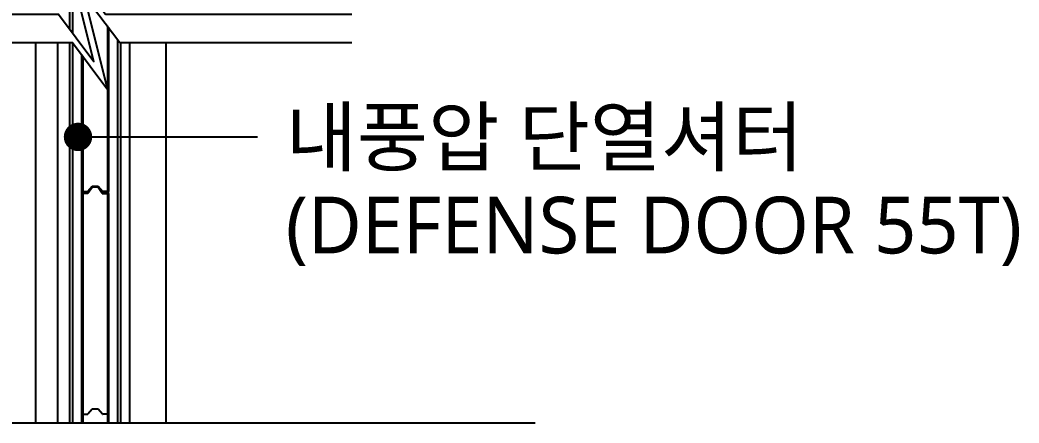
# Model space of a CAD drawing. Extents: x 746174 to 770183, y -129454 to -121400.
# Drawn here: x 765089 to 765881, y -125017 to -124697 of the extents above; entities that cross this region are included whole.
import ezdxf
from ezdxf.enums import TextEntityAlignment as Align

# ---------------------------------------------------------------- set-up
doc = ezdxf.new("R2010")
doc.units = 0
doc.header["$LTSCALE"] = 300
doc.header["$MEASUREMENT"] = 0
doc.linetypes.add('HIDDEN', pattern=[2, 1, -1])
doc.layers.get('0').update_dxf_attribs({"linetype": 'CONTINUOUS'})
for name, color, linetype in [('CON', 2, 'CONTINUOUS'), ('FIN9', 9, 'CONTINUOUS'), ('SYM', 6, 'CONTINUOUS'), ('SYM-LEAD', 6, 'CONTINUOUS'), ('TEXT', 3, 'CONTINUOUS')]:
    doc.layers.add(name, color=color, linetype=linetype)
doc.styles.add('스타일1', font='malgun.ttf')
doc.dimstyles.new('DIM-QD 1', dxfattribs={"dimtxt": 3, "dimasz": 1.5, "dimexe": 1, "dimexo": 0, "dimgap": 1, "dimtad": 1, "dimdec": 3, "dimdsep": 46, "dimlunit": 6, "dimtxsty": '스타일1', "dimblk1": 'ARCHTICK', "dimblk2": 'ARCHTICK', "dimsah": 1, "dimcen": 0, "dimclrd": 256, "dimclre": 256, "dimclrt": 3, "dimazin": 2, "dimtfac": 1, "dimtdec": 3, "dimtix": 1, "dimtmove": 2, "dimatfit": 3, "dimldrblk": 'ARCHTICK', "dimfxl": 1, "dimtolj": 1, "dimtzin": 0, "dimarcsym": 0})

# ---------------------------------------------------------------- blocks, each defined once
blk = doc.blocks.new('_ARCHTICK')
at = {"color": 0, "linetype": 'ByBlock', "const_width": 0.15}
blk.add_lwpolyline([(-0.5, -0.5), (0.5, 0.5)], dxfattribs=at)

msp = doc.modelspace()

# ---------------------------------------------------------------- linework, layer by layer
at = {"layer": 'CON'}
msp.add_line((765497.64, -125016.69), (764821.31, -125016.69), dxfattribs=at)
at = {"layer": 'FIN9', "color": 9}
for p, q in [((765128.61, -124462.1), (765128.61, -124704.07)), ((765131.01, -124662.98), (765131.01, -124707.29)), ((765159.33, -125016.69), (765159.33, -124702.52)), ((765159.33, -124702.52), (765159.33, -124832.89)), ((765159.33, -124702.52), (765159.33, -124832.89)), ((765101.57, -124714.62), (765101.57, -125016.69)), ((765119.07, -124714.62), (765119.07, -125016.69)), ((765128.61, -124714.62), (765128.61, -125016.69)), ((765131.01, -124714.72), (765131.01, -125016.69)), ((765166.64, -124712.4), (765166.64, -125016.69)), ((765169.04, -124714.62), (765169.04, -125016.69)), ((765176.04, -124714.62), (765176.04, -125016.69)), ((765205, -124714.62), (765205, -125016.69)), ((765138.3, -125016.69), (765138.3, -124724.48)), ((765138.3, -124724.48), (765138.3, -124832.89)), ((765138.3, -124724.48), (765138.3, -124832.89)), ((765138.3, -124724.48), (765138.3, -124832.89)), ((765142.94, -124832.76), (765146.5, -124828.58)), ((765142.94, -124832.76), (765146.5, -124828.58)), ((765142.94, -124832.76), (765146.5, -124828.58)), ((765146.5, -124828.58), (765151.13, -124828.58)), ((765146.5, -124828.58), (765151.13, -124828.58)), ((765146.5, -124828.58), (765151.13, -124828.58)), ((765151.13, -124828.58), (765154.69, -124832.76)), ((765151.13, -124828.58), (765154.69, -124832.76)), ((765151.13, -124828.58), (765154.69, -124832.76)), ((765138.3, -124832.89), (765142.68, -124832.89)), ((765138.3, -124832.89), (765142.68, -124832.89)), ((765138.3, -124832.89), (765142.68, -124832.89)), ((765143.1, -124834.64), (765138.3, -124834.64)), ((765138.3, -124834.64), (765138.3, -124868.87)), ((765143.1, -124834.64), (765138.3, -124834.64)), ((765146.43, -124829.72), (765143.1, -124834.64)), ((765146.43, -124829.72), (765143.1, -124834.64)), ((765150.91, -124829.56), (765146.72, -124829.56)), ((765150.91, -124829.56), (765146.72, -124829.56)), ((765154.53, -124834.64), (765151.2, -124829.72)), ((765154.53, -124834.64), (765151.2, -124829.72)), ((765154.53, -124834.64), (765159.33, -124834.64)), ((765158.53, -124834.64), (765154.53, -124834.64)), ((765154.53, -124834.64), (765159.33, -124834.64)), ((765158.53, -124834.64), (765154.53, -124834.64)), ((765159.33, -124832.89), (765154.96, -124832.89)), ((765159.33, -124832.89), (765154.96, -124832.89)), ((765159.33, -124832.89), (765154.96, -124832.89)), ((765159.33, -124834.64), (765159.33, -125016.69)), ((765159.33, -124834.64), (765159.33, -125009.64)), ((765138.3, -124868.87), (765138.3, -125016.69)), ((765138.3, -125009.64), (765142.68, -125009.64)), ((765142.94, -125009.51), (765146.5, -125005.33)), ((765146.5, -125005.33), (765151.13, -125005.33)), ((765151.13, -125005.33), (765154.69, -125009.51)), ((765159.33, -125009.64), (765154.96, -125009.64))]:
    msp.add_line(p, q, dxfattribs=at)
at = {"layer": 'FIN9', "color": 9, "linetype": 'HIDDEN'}
for p, q in [((765158.53, -124701.45), (765158.53, -124832.89)), ((765158.53, -124701.45), (765158.53, -124832.89)), ((765159.33, -124702.52), (765159.33, -124720.81)), ((765159.33, -124702.52), (765159.33, -124728.87)), ((765159.33, -124702.52), (765159.33, -124728.87)), ((765159.33, -124702.52), (765159.33, -124720.81)), ((765159.33, -124702.52), (765159.33, -124728.87)), ((765139.1, -124725.56), (765139.1, -124832.89)), ((765139.1, -124725.56), (765139.1, -124832.89)), ((765139.1, -124834.64), (765139.1, -125016.69)), ((765139.1, -124834.64), (765139.1, -125009.64)), ((765158.53, -124834.64), (765158.53, -125016.69)), ((765158.53, -124834.64), (765158.53, -125009.64)), ((765159.33, -124834.81), (765159.33, -124897.56)), ((765159.33, -124834.81), (765159.33, -124897.56)), ((765159.33, -124868.87), (765159.33, -124905.62))]:
    msp.add_line(p, q, dxfattribs=at)
at = {"layer": 'FIN9', "color": 9}
for centre, start, end in [((765142.68, -124832.54), 270, 319.62169), ((765142.68, -124832.54), 270, 319.62169), ((765142.68, -124832.54), 270, 319.62169), ((765146.72, -124829.91), 90, 145.87843), ((765146.72, -124829.91), 90, 145.87843), ((765150.91, -124829.91), 34.12157, 90), ((765150.91, -124829.91), 34.12157, 90), ((765154.96, -124832.54), 220.37831, 270), ((765154.96, -124832.54), 220.37831, 270), ((765154.96, -124832.54), 220.37831, 270), ((765142.68, -125009.29), 270, 319.62169), ((765154.96, -125009.29), 220.37831, 270)]:
    msp.add_arc(centre, 0.35, start, end, dxfattribs=at)
at = {"layer": 'SYM', "color": 6}
for points in [[(764919.41, -124692.12), (765119.69, -124692.12), (765147.67, -124729.62), (765128.92, -124654.62), (765157.05, -124692.12), (765352.27, -124692.12)], [(764919.41, -124714.62), (765130.94, -124714.62), (765158.92, -124752.12), (765140.17, -124677.12), (765168.3, -124714.62), (765352.27, -124714.62)]]:
    msp.add_lwpolyline(points, dxfattribs=at)

# ---------------------------------------------------------------- texts
at = {"layer": 'TEXT', "style": '스타일1'}
for s, p in [('내풍압 단열셔터', (765299.96, -124789.59)), ('(DEFENSE DOOR 55T)', (765299.96, -124859.59))]:
    msp.add_text(s, height=45, dxfattribs=at).set_placement(p, align=Align.MIDDLE_LEFT)

# ---------------------------------------------------------------- leaders
at = {"layer": 'SYM-LEAD', "color": 6}
msp.add_leader([(765135.24, -124789.59), (765277.46, -124789.59)], dimstyle='DIM-QD 1', override={"dimscale": 15, "dimtad": 0, "dimclrd": 6, "dimldrblk": 'DOT'}, dxfattribs=at)

doc.saveas('drawing.dxf')
